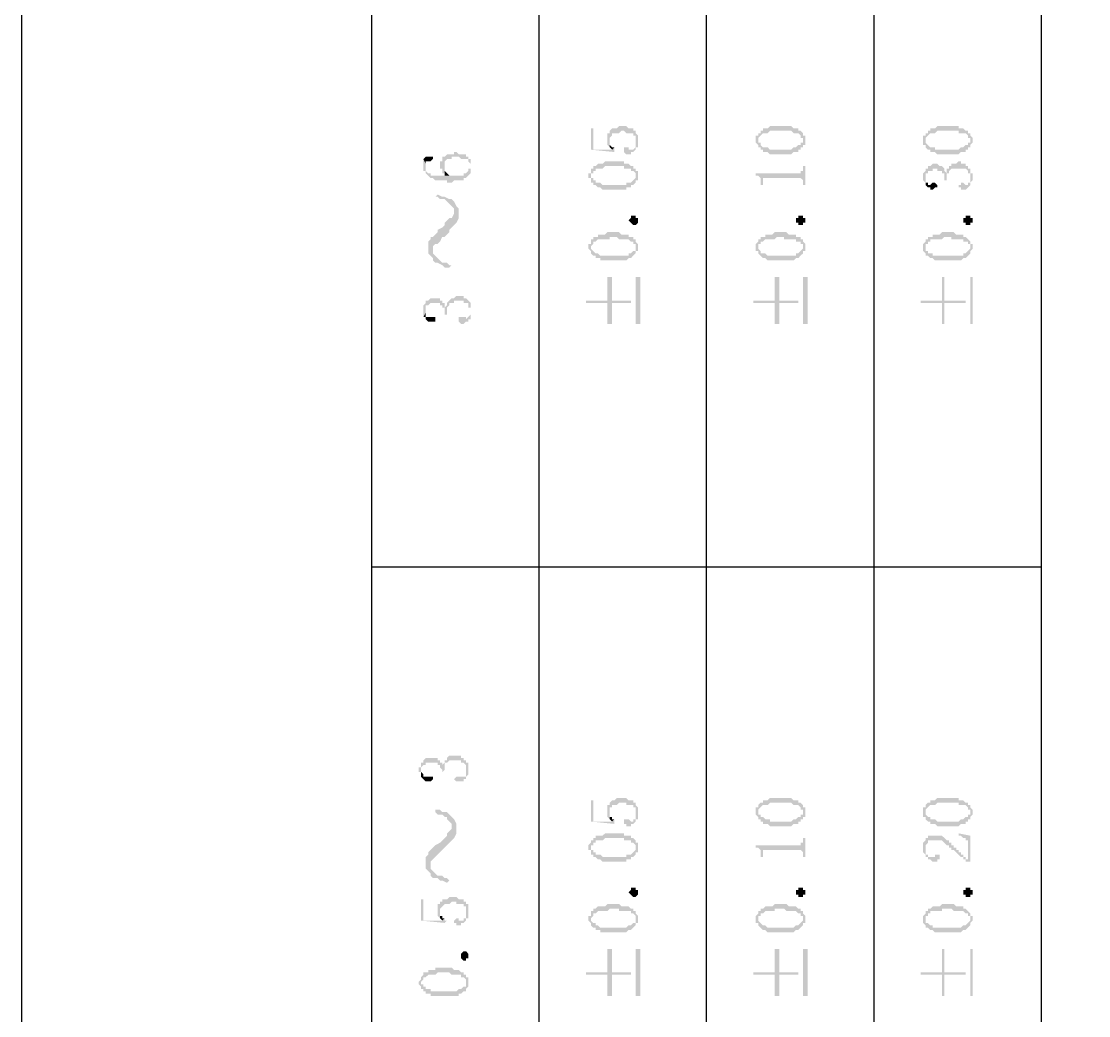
# Model space of a CAD drawing. Header units: millimetres. Extents: x 7018 to 13530, y 4187 to 5692.
# Drawn here: x 8881.97 to 8902.4, y 4569 to 4588.03 of the extents above; entities that cross this region are included whole.
import ezdxf

# ---------------------------------------------------------------- set-up
doc = ezdxf.new("R2010")
doc.units = ezdxf.units.MM

msp = doc.modelspace()

# ---------------------------------------------------------------- hatches: boundary and pattern name
at = {"transparency": 33554559}
for points in [[(8893.189, 4585.801), (8893.189, 4585.711), (8893.189, 4585.666), (8893.189, 4585.666), (8893.234, 4585.621), (8893.234, 4585.756), (8893.234, 4585.801), (8893.234, 4585.801), (8893.279, 4585.846), (8893.279, 4585.891), (8893.414, 4585.891), (8893.459, 4585.937), (8893.505, 4585.937), (8893.55, 4585.891), (8893.685, 4585.891), (8893.685, 4585.846), (8893.73, 4585.846), (8893.73, 4585.801), (8893.73, 4585.756), (8893.73, 4585.621), (8893.775, 4585.621), (8893.775, 4585.666), (8893.775, 4585.756), (8893.775, 4585.801), (8893.775, 4585.846), (8893.73, 4585.891), (8893.73, 4585.937), (8893.685, 4585.937), (8893.685, 4585.982), (8893.595, 4585.982), (8893.55, 4586.027), (8893.414, 4586.027), (8893.369, 4585.982), (8893.279, 4585.982), (8893.234, 4585.937), (8893.234, 4585.891), (8893.189, 4585.891), (8893.189, 4585.846)], [(8896.032, 4585.756), (8896.032, 4585.711), (8896.032, 4585.711), (8896.077, 4585.666), (8896.077, 4585.621), (8896.077, 4585.756), (8896.077, 4585.801), (8896.077, 4585.801), (8896.122, 4585.846), (8896.122, 4585.846), (8896.167, 4585.891), (8896.258, 4585.891), (8896.303, 4585.937), (8896.709, 4585.937), (8896.754, 4585.891), (8896.844, 4585.891), (8896.889, 4585.846), (8896.889, 4585.801), (8896.935, 4585.801), (8896.935, 4585.756), (8896.935, 4585.891), (8896.935, 4585.891), (8896.889, 4585.937), (8896.844, 4585.937), (8896.844, 4585.982), (8896.754, 4585.982), (8896.709, 4586.027), (8896.303, 4586.027), (8896.258, 4585.982), (8896.167, 4585.982), (8896.167, 4585.937), (8896.122, 4585.937), (8896.122, 4585.891), (8896.077, 4585.891), (8896.077, 4585.846), (8896.032, 4585.846), (8896.032, 4585.801), (8896.032, 4585.801)], [(8899.236, 4585.756), (8899.236, 4585.711), (8899.236, 4585.666), (8899.281, 4585.666), (8899.281, 4585.621), (8899.281, 4585.756), (8899.281, 4585.801), (8899.281, 4585.801), (8899.327, 4585.846), (8899.327, 4585.846), (8899.372, 4585.891), (8899.462, 4585.891), (8899.507, 4585.937), (8899.913, 4585.937), (8899.913, 4585.891), (8900.049, 4585.891), (8900.094, 4585.846), (8900.094, 4585.801), (8900.139, 4585.801), (8900.139, 4585.756), (8900.139, 4585.891), (8900.094, 4585.891), (8900.094, 4585.937), (8900.049, 4585.937), (8900.004, 4585.982), (8899.913, 4585.982), (8899.913, 4586.027), (8899.507, 4586.027), (8899.462, 4585.982), (8899.372, 4585.982), (8899.372, 4585.937), (8899.327, 4585.937), (8899.327, 4585.891), (8899.281, 4585.891), (8899.281, 4585.846), (8899.236, 4585.846), (8899.236, 4585.801), (8899.236, 4585.801)], [(8892.873, 4585.982), (8892.873, 4585.575), (8893.324, 4585.53), (8893.324, 4585.575), (8893.324, 4585.621), (8893.279, 4585.575), (8892.918, 4585.575), (8892.918, 4585.982)], [(8896.077, 4585.621), (8896.122, 4585.621), (8896.122, 4585.575), (8896.167, 4585.575), (8896.167, 4585.53), (8896.258, 4585.53), (8896.303, 4585.485), (8896.709, 4585.485), (8896.754, 4585.53), (8896.844, 4585.53), (8896.844, 4585.575), (8896.889, 4585.575), (8896.889, 4585.621), (8896.935, 4585.621), (8896.935, 4585.666), (8896.98, 4585.666), (8896.98, 4585.711), (8896.98, 4585.756), (8896.98, 4585.801), (8896.98, 4585.846), (8896.935, 4585.846), (8896.935, 4585.891), (8896.935, 4585.756), (8896.935, 4585.711), (8896.889, 4585.711), (8896.889, 4585.666), (8896.844, 4585.666), (8896.799, 4585.621), (8896.754, 4585.621), (8896.709, 4585.575), (8896.303, 4585.575), (8896.258, 4585.621), (8896.167, 4585.621), (8896.122, 4585.666), (8896.122, 4585.711), (8896.077, 4585.711), (8896.077, 4585.756), (8896.077, 4585.756)], [(8899.281, 4585.621), (8899.281, 4585.621), (8899.327, 4585.575), (8899.372, 4585.575), (8899.372, 4585.53), (8899.462, 4585.53), (8899.507, 4585.485), (8899.913, 4585.485), (8899.958, 4585.53), (8900.049, 4585.53), (8900.049, 4585.575), (8900.094, 4585.575), (8900.094, 4585.621), (8900.139, 4585.621), (8900.139, 4585.666), (8900.139, 4585.666), (8900.184, 4585.711), (8900.184, 4585.756), (8900.184, 4585.801), (8900.184, 4585.801), (8900.139, 4585.846), (8900.139, 4585.891), (8900.139, 4585.756), (8900.139, 4585.711), (8900.094, 4585.711), (8900.094, 4585.666), (8900.049, 4585.666), (8900.004, 4585.621), (8899.958, 4585.621), (8899.913, 4585.575), (8899.462, 4585.575), (8899.462, 4585.621), (8899.372, 4585.621), (8899.327, 4585.666), (8899.327, 4585.666), (8899.281, 4585.711), (8899.281, 4585.756), (8899.281, 4585.756)], [(8893.234, 4585.621), (8893.234, 4585.621), (8893.279, 4585.575), (8893.279, 4585.575), (8893.324, 4585.621), (8893.279, 4585.621), (8893.234, 4585.666), (8893.234, 4585.711), (8893.234, 4585.756)], [(8893.505, 4585.575), (8893.505, 4585.53), (8893.505, 4585.53), (8893.55, 4585.485), (8893.64, 4585.485), (8893.64, 4585.53), (8893.685, 4585.53), (8893.73, 4585.575), (8893.73, 4585.756), (8893.73, 4585.666), (8893.73, 4585.621), (8893.73, 4585.621), (8893.685, 4585.575), (8893.595, 4585.575), (8893.595, 4585.621), (8893.505, 4585.621)], [(8889.668, 4585.395), (8889.713, 4585.305), (8889.713, 4585.35), (8889.804, 4585.35), (8889.849, 4585.395), (8889.849, 4585.44), (8889.713, 4585.44)], [(8889.668, 4585.305), (8889.668, 4585.26), (8889.668, 4585.214), (8889.668, 4585.169), (8889.713, 4585.169), (8889.713, 4585.124), (8889.713, 4585.124), (8889.759, 4585.079), (8889.759, 4585.079), (8889.804, 4585.034), (8889.849, 4585.034), (8889.894, 4584.989), (8890.12, 4584.989), (8890.12, 4584.944), (8890.21, 4584.944), (8890.255, 4584.989), (8890.436, 4584.989), (8890.436, 4585.034), (8890.481, 4585.034), (8890.526, 4585.079), (8890.526, 4585.079), (8890.571, 4585.124), (8890.571, 4585.26), (8890.571, 4585.214), (8890.526, 4585.214), (8890.526, 4585.169), (8890.526, 4585.169), (8890.481, 4585.124), (8890.436, 4585.124), (8890.436, 4585.079), (8889.804, 4585.079), (8889.804, 4585.124), (8889.759, 4585.124), (8889.713, 4585.169), (8889.713, 4585.214), (8889.713, 4585.305), (8889.668, 4585.395)], [(8889.984, 4585.26), (8889.984, 4585.214), (8890.029, 4585.214), (8890.029, 4585.169), (8890.029, 4585.124), (8890.075, 4585.124), (8890.075, 4585.305), (8890.075, 4585.35), (8890.075, 4585.35), (8890.12, 4585.395), (8890.21, 4585.395), (8890.21, 4585.44), (8890.345, 4585.44), (8890.39, 4585.395), (8890.526, 4585.395), (8890.526, 4585.35), (8890.526, 4585.35), (8890.571, 4585.305), (8890.571, 4585.124), (8890.571, 4585.169), (8890.571, 4585.214), (8890.571, 4585.26), (8890.571, 4585.305), (8890.571, 4585.35), (8890.571, 4585.395), (8890.526, 4585.395), (8890.526, 4585.44), (8890.481, 4585.44), (8890.481, 4585.485), (8890.345, 4585.485), (8890.3, 4585.53), (8890.255, 4585.53), (8890.255, 4585.485), (8890.12, 4585.485), (8890.075, 4585.44), (8890.029, 4585.44), (8890.029, 4585.395), (8890.029, 4585.35), (8889.984, 4585.35), (8889.984, 4585.305)], [(8890.075, 4585.124), (8890.075, 4585.079), (8890.165, 4585.079), (8890.12, 4585.124), (8890.12, 4585.124), (8890.075, 4585.169), (8890.075, 4585.26), (8890.075, 4585.26)], [(8892.828, 4585.079), (8892.828, 4585.034), (8892.873, 4585.034), (8892.873, 4584.989), (8892.873, 4584.944), (8892.873, 4585.079), (8892.873, 4585.124), (8892.918, 4585.124), (8892.918, 4585.169), (8892.963, 4585.169), (8892.963, 4585.214), (8893.098, 4585.214), (8893.144, 4585.26), (8893.505, 4585.26), (8893.505, 4585.214), (8893.64, 4585.214), (8893.64, 4585.169), (8893.685, 4585.169), (8893.73, 4585.124), (8893.73, 4585.079), (8893.73, 4585.214), (8893.685, 4585.214), (8893.685, 4585.26), (8893.64, 4585.26), (8893.595, 4585.305), (8893.505, 4585.305), (8893.505, 4585.35), (8893.144, 4585.35), (8893.098, 4585.305), (8893.008, 4585.305), (8892.963, 4585.26), (8892.918, 4585.26), (8892.918, 4585.214), (8892.873, 4585.214), (8892.873, 4585.169), (8892.873, 4585.124), (8892.828, 4585.124)], [(8892.873, 4584.944), (8892.918, 4584.944), (8892.918, 4584.898), (8892.963, 4584.898), (8893.008, 4584.853), (8893.053, 4584.853), (8893.098, 4584.808), (8893.55, 4584.808), (8893.55, 4584.853), (8893.64, 4584.853), (8893.64, 4584.898), (8893.685, 4584.898), (8893.73, 4584.944), (8893.73, 4584.989), (8893.775, 4584.989), (8893.775, 4585.034), (8893.775, 4585.079), (8893.775, 4585.124), (8893.775, 4585.169), (8893.73, 4585.169), (8893.73, 4585.214), (8893.73, 4585.034), (8893.73, 4585.034), (8893.685, 4584.989), (8893.685, 4584.989), (8893.64, 4584.944), (8893.55, 4584.944), (8893.55, 4584.898), (8893.098, 4584.898), (8893.053, 4584.944), (8892.963, 4584.944), (8892.963, 4584.989), (8892.918, 4584.989), (8892.918, 4585.034), (8892.873, 4585.034), (8892.873, 4585.079)], [(8896.032, 4585.124), (8896.032, 4585.079), (8896.077, 4585.079), (8896.122, 4585.034), (8896.122, 4584.944), (8896.122, 4584.898), (8896.167, 4584.898), (8896.167, 4584.989), (8896.167, 4585.034), (8896.889, 4585.034), (8896.935, 4584.989), (8896.935, 4584.898), (8896.98, 4584.898), (8896.98, 4585.26), (8896.935, 4585.26), (8896.935, 4585.214), (8896.935, 4585.169), (8896.889, 4585.169), (8896.889, 4585.124), (8896.844, 4585.124)], [(8899.236, 4585.079), (8899.236, 4585.034), (8899.236, 4584.989), (8899.236, 4584.989), (8899.281, 4584.944), (8899.281, 4585.034), (8899.281, 4585.079), (8899.281, 4585.124), (8899.327, 4585.124), (8899.327, 4585.169), (8899.417, 4585.169), (8899.417, 4585.214), (8899.507, 4585.214), (8899.507, 4585.169), (8899.597, 4585.169), (8899.597, 4585.124), (8899.643, 4585.124), (8899.643, 4585.034), (8899.643, 4584.989), (8899.688, 4584.989), (8899.688, 4585.034), (8899.688, 4585.124), (8899.733, 4585.124), (8899.733, 4585.169), (8899.733, 4585.169), (8899.778, 4585.214), (8900.049, 4585.214), (8900.094, 4585.169), (8900.094, 4585.124), (8900.139, 4585.124), (8900.139, 4585.079), (8900.139, 4585.034), (8900.139, 4585.214), (8900.094, 4585.214), (8900.094, 4585.26), (8900.049, 4585.26), (8900.049, 4585.305), (8899.958, 4585.305), (8899.958, 4585.35), (8899.913, 4585.35), (8899.868, 4585.305), (8899.778, 4585.305), (8899.778, 4585.26), (8899.733, 4585.26), (8899.733, 4585.214), (8899.688, 4585.214), (8899.688, 4585.169), (8899.688, 4585.124), (8899.643, 4585.169), (8899.643, 4585.214), (8899.643, 4585.214), (8899.597, 4585.26), (8899.552, 4585.26), (8899.507, 4585.305), (8899.417, 4585.305), (8899.372, 4585.26), (8899.327, 4585.26), (8899.327, 4585.214), (8899.281, 4585.214), (8899.281, 4585.169), (8899.281, 4585.169), (8899.236, 4585.124)], [(8899.913, 4584.853), (8899.958, 4584.853), (8899.958, 4584.808), (8900.049, 4584.808), (8900.094, 4584.853), (8900.094, 4584.853), (8900.139, 4584.898), (8900.139, 4584.944), (8900.139, 4584.944), (8900.184, 4584.989), (8900.184, 4585.034), (8900.184, 4585.079), (8900.184, 4585.124), (8900.139, 4585.124), (8900.139, 4585.214), (8900.139, 4585.034), (8900.139, 4584.989), (8900.139, 4584.944), (8900.094, 4584.944), (8900.094, 4584.898), (8900.049, 4584.898), (8900.004, 4584.944), (8899.958, 4584.944), (8899.958, 4584.898), (8899.913, 4584.898)], [(8899.281, 4584.944), (8899.281, 4584.898), (8899.281, 4584.898), (8899.327, 4584.853), (8899.372, 4584.853), (8899.372, 4584.808), (8899.417, 4584.808), (8899.462, 4584.853), (8899.507, 4584.853), (8899.507, 4584.898), (8899.507, 4584.898), (8899.462, 4584.944), (8899.417, 4584.944), (8899.372, 4584.898), (8899.327, 4584.898), (8899.327, 4584.944), (8899.281, 4584.944), (8899.281, 4585.034), (8899.281, 4585.034)], [(8889.894, 4584.673), (8889.939, 4584.673), (8889.984, 4584.628), (8890.075, 4584.628), (8890.12, 4584.583), (8890.165, 4584.537), (8890.165, 4584.537), (8890.21, 4584.492), (8890.255, 4584.447), (8890.255, 4584.131), (8890.255, 4584.131), (8890.3, 4584.176), (8890.345, 4584.267), (8890.345, 4584.447), (8890.3, 4584.492), (8890.255, 4584.583), (8890.255, 4584.583), (8890.21, 4584.628), (8890.165, 4584.628), (8890.075, 4584.673), (8890.029, 4584.673), (8889.939, 4584.718)], [(8889.759, 4583.68), (8889.759, 4583.59), (8889.804, 4583.545), (8889.849, 4583.499), (8889.849, 4583.725), (8889.894, 4583.77), (8889.939, 4583.77), (8889.984, 4583.815), (8890.029, 4583.906), (8890.075, 4583.906), (8890.12, 4583.951), (8890.165, 4583.996), (8890.165, 4584.041), (8890.21, 4584.086), (8890.255, 4584.131), (8890.255, 4584.402), (8890.255, 4584.357), (8890.21, 4584.267), (8890.165, 4584.267), (8890.12, 4584.221), (8890.075, 4584.176), (8890.075, 4584.131), (8890.029, 4584.086), (8889.939, 4584.041), (8889.939, 4583.996), (8889.894, 4583.951), (8889.849, 4583.906), (8889.804, 4583.906), (8889.804, 4583.86), (8889.759, 4583.815), (8889.759, 4583.725)], [(8893.775, 4584.221), (8893.775, 4584.176), (8893.775, 4584.176), (8893.73, 4584.131), (8893.685, 4584.131), (8893.64, 4584.176), (8893.64, 4584.176), (8893.595, 4584.221), (8893.595, 4584.221), (8893.64, 4584.267), (8893.64, 4584.312), (8893.73, 4584.312), (8893.73, 4584.267), (8893.775, 4584.267), (8893.775, 4584.221)], [(8896.98, 4584.221), (8896.98, 4584.176), (8896.935, 4584.176), (8896.935, 4584.131), (8896.844, 4584.131), (8896.844, 4584.176), (8896.799, 4584.176), (8896.799, 4584.221), (8896.799, 4584.267), (8896.844, 4584.267), (8896.844, 4584.312), (8896.935, 4584.312), (8896.935, 4584.267), (8896.98, 4584.267), (8896.98, 4584.221)], [(8900.184, 4584.221), (8900.184, 4584.176), (8900.139, 4584.176), (8900.139, 4584.131), (8900.049, 4584.131), (8900.049, 4584.176), (8900.004, 4584.176), (8900.004, 4584.221), (8900.004, 4584.267), (8900.049, 4584.267), (8900.049, 4584.312), (8900.139, 4584.312), (8900.139, 4584.267), (8900.184, 4584.267), (8900.184, 4584.221)], [(8892.828, 4583.725), (8892.828, 4583.68), (8892.828, 4583.68), (8892.873, 4583.635), (8892.873, 4583.59), (8892.873, 4583.725), (8892.873, 4583.725), (8892.918, 4583.77), (8892.918, 4583.815), (8892.963, 4583.815), (8893.008, 4583.86), (8893.234, 4583.86), (8893.234, 4583.906), (8893.369, 4583.906), (8893.414, 4583.86), (8893.595, 4583.86), (8893.64, 4583.815), (8893.685, 4583.815), (8893.685, 4583.77), (8893.73, 4583.77), (8893.73, 4583.725), (8893.73, 4583.86), (8893.685, 4583.86), (8893.685, 4583.906), (8893.595, 4583.906), (8893.595, 4583.951), (8893.459, 4583.951), (8893.414, 4583.996), (8893.189, 4583.996), (8893.144, 4583.951), (8893.008, 4583.951), (8893.008, 4583.906), (8892.918, 4583.906), (8892.918, 4583.86), (8892.873, 4583.86), (8892.873, 4583.815), (8892.873, 4583.77), (8892.828, 4583.77)], [(8896.032, 4583.725), (8896.032, 4583.68), (8896.032, 4583.635), (8896.077, 4583.635), (8896.077, 4583.59), (8896.077, 4583.725), (8896.077, 4583.77), (8896.122, 4583.77), (8896.122, 4583.815), (8896.167, 4583.815), (8896.213, 4583.86), (8896.393, 4583.86), (8896.438, 4583.906), (8896.574, 4583.906), (8896.574, 4583.86), (8896.799, 4583.86), (8896.799, 4583.815), (8896.889, 4583.815), (8896.889, 4583.77), (8896.935, 4583.77), (8896.935, 4583.725), (8896.935, 4583.86), (8896.889, 4583.86), (8896.889, 4583.906), (8896.799, 4583.906), (8896.799, 4583.951), (8896.664, 4583.951), (8896.619, 4583.996), (8896.393, 4583.996), (8896.348, 4583.951), (8896.213, 4583.951), (8896.213, 4583.906), (8896.122, 4583.906), (8896.122, 4583.86), (8896.077, 4583.86), (8896.077, 4583.815), (8896.077, 4583.815), (8896.032, 4583.77)], [(8899.236, 4583.725), (8899.236, 4583.68), (8899.236, 4583.635), (8899.236, 4583.635), (8899.281, 4583.59), (8899.281, 4583.725), (8899.281, 4583.77), (8899.327, 4583.77), (8899.327, 4583.815), (8899.372, 4583.815), (8899.372, 4583.86), (8899.597, 4583.86), (8899.643, 4583.906), (8899.778, 4583.906), (8899.778, 4583.86), (8900.004, 4583.86), (8900.004, 4583.815), (8900.094, 4583.815), (8900.094, 4583.77), (8900.139, 4583.77), (8900.139, 4583.725), (8900.139, 4583.815), (8900.094, 4583.86), (8900.094, 4583.86), (8900.049, 4583.906), (8900.004, 4583.906), (8900.004, 4583.951), (8899.868, 4583.951), (8899.823, 4583.996), (8899.597, 4583.996), (8899.552, 4583.951), (8899.417, 4583.951), (8899.417, 4583.906), (8899.327, 4583.906), (8899.327, 4583.86), (8899.281, 4583.86), (8899.281, 4583.815), (8899.281, 4583.815), (8899.236, 4583.77)], [(8892.873, 4583.59), (8892.918, 4583.545), (8892.963, 4583.545), (8892.963, 4583.499), (8893.053, 4583.499), (8893.053, 4583.454), (8893.55, 4583.454), (8893.595, 4583.499), (8893.64, 4583.499), (8893.685, 4583.545), (8893.685, 4583.545), (8893.73, 4583.59), (8893.73, 4583.635), (8893.775, 4583.635), (8893.775, 4583.68), (8893.775, 4583.725), (8893.775, 4583.77), (8893.775, 4583.77), (8893.73, 4583.815), (8893.73, 4583.68), (8893.73, 4583.635), (8893.685, 4583.635), (8893.64, 4583.59), (8893.595, 4583.59), (8893.595, 4583.545), (8893.053, 4583.545), (8893.008, 4583.59), (8892.963, 4583.59), (8892.918, 4583.635), (8892.918, 4583.635), (8892.873, 4583.68), (8892.873, 4583.725)], [(8896.077, 4583.59), (8896.122, 4583.545), (8896.122, 4583.545), (8896.167, 4583.499), (8896.213, 4583.499), (8896.258, 4583.454), (8896.754, 4583.454), (8896.799, 4583.499), (8896.844, 4583.499), (8896.889, 4583.545), (8896.889, 4583.545), (8896.935, 4583.59), (8896.935, 4583.635), (8896.98, 4583.635), (8896.98, 4583.68), (8896.98, 4583.725), (8896.98, 4583.77), (8896.98, 4583.77), (8896.935, 4583.815), (8896.935, 4583.68), (8896.935, 4583.68), (8896.889, 4583.635), (8896.889, 4583.635), (8896.844, 4583.59), (8896.799, 4583.59), (8896.799, 4583.545), (8896.258, 4583.545), (8896.213, 4583.59), (8896.122, 4583.59), (8896.122, 4583.635), (8896.122, 4583.635), (8896.077, 4583.68), (8896.077, 4583.725)], [(8899.281, 4583.59), (8899.281, 4583.545), (8899.327, 4583.545), (8899.372, 4583.499), (8899.417, 4583.499), (8899.462, 4583.454), (8899.958, 4583.454), (8900.004, 4583.499), (8900.049, 4583.499), (8900.094, 4583.545), (8900.094, 4583.545), (8900.139, 4583.59), (8900.139, 4583.635), (8900.139, 4583.635), (8900.184, 4583.68), (8900.184, 4583.725), (8900.184, 4583.77), (8900.139, 4583.77), (8900.139, 4583.815), (8900.139, 4583.68), (8900.139, 4583.68), (8900.094, 4583.635), (8900.094, 4583.635), (8900.049, 4583.59), (8900.004, 4583.59), (8900.004, 4583.545), (8899.417, 4583.545), (8899.417, 4583.59), (8899.327, 4583.59), (8899.327, 4583.635), (8899.281, 4583.635), (8899.281, 4583.68), (8899.281, 4583.725)], [(8889.849, 4583.499), (8889.849, 4583.454), (8889.894, 4583.409), (8889.939, 4583.409), (8890.029, 4583.364), (8890.075, 4583.319), (8890.165, 4583.319), (8890.21, 4583.364), (8890.165, 4583.364), (8890.12, 4583.409), (8890.029, 4583.409), (8889.984, 4583.454), (8889.939, 4583.499), (8889.939, 4583.499), (8889.894, 4583.545), (8889.849, 4583.59), (8889.849, 4583.635)], [(8892.782, 4582.687), (8892.782, 4582.642), (8893.189, 4582.642), (8893.189, 4582.236), (8893.279, 4582.236), (8893.279, 4582.642), (8893.64, 4582.642), (8893.64, 4582.687), (8893.279, 4582.687), (8893.279, 4583.138), (8893.189, 4583.138), (8893.189, 4582.687)], [(8893.82, 4582.236), (8893.82, 4583.138), (8893.73, 4583.138), (8893.73, 4582.236)], [(8895.987, 4582.687), (8895.987, 4582.642), (8896.393, 4582.642), (8896.393, 4582.236), (8896.483, 4582.236), (8896.483, 4582.642), (8896.844, 4582.642), (8896.844, 4582.687), (8896.483, 4582.687), (8896.483, 4583.138), (8896.393, 4583.138), (8896.393, 4582.687)], [(8897.025, 4582.236), (8897.025, 4583.138), (8896.935, 4583.138), (8896.935, 4582.236)], [(8899.191, 4582.687), (8899.191, 4582.642), (8899.597, 4582.642), (8899.597, 4582.236), (8899.643, 4582.236), (8899.643, 4582.642), (8900.049, 4582.642), (8900.049, 4582.687), (8899.643, 4582.687), (8899.643, 4583.138), (8899.597, 4583.138), (8899.597, 4582.687)], [(8900.184, 4582.236), (8900.184, 4583.138), (8900.139, 4583.138), (8900.139, 4582.236)], [(8889.668, 4582.506), (8889.668, 4582.416), (8889.668, 4582.371), (8889.713, 4582.461), (8889.713, 4582.506), (8889.713, 4582.552), (8889.713, 4582.597), (8889.759, 4582.597), (8889.804, 4582.642), (8889.984, 4582.642), (8889.984, 4582.597), (8890.029, 4582.597), (8890.029, 4582.552), (8890.075, 4582.552), (8890.075, 4582.506), (8890.075, 4582.416), (8890.12, 4582.416), (8890.12, 4582.506), (8890.12, 4582.552), (8890.12, 4582.552), (8890.165, 4582.597), (8890.165, 4582.642), (8890.255, 4582.642), (8890.255, 4582.687), (8890.436, 4582.687), (8890.436, 4582.642), (8890.526, 4582.642), (8890.526, 4582.597), (8890.526, 4582.552), (8890.571, 4582.552), (8890.571, 4582.461), (8890.571, 4582.642), (8890.571, 4582.642), (8890.526, 4582.687), (8890.526, 4582.687), (8890.481, 4582.732), (8890.436, 4582.732), (8890.436, 4582.777), (8890.3, 4582.777), (8890.255, 4582.732), (8890.21, 4582.732), (8890.165, 4582.687), (8890.165, 4582.687), (8890.12, 4582.642), (8890.12, 4582.597), (8890.075, 4582.552), (8890.075, 4582.597), (8890.075, 4582.642), (8890.029, 4582.642), (8890.029, 4582.687), (8889.984, 4582.687), (8889.984, 4582.732), (8889.804, 4582.732), (8889.759, 4582.687), (8889.713, 4582.687), (8889.713, 4582.642), (8889.713, 4582.642), (8889.668, 4582.597)], [(8890.345, 4582.326), (8890.345, 4582.281), (8890.345, 4582.281), (8890.39, 4582.236), (8890.436, 4582.236), (8890.481, 4582.281), (8890.526, 4582.281), (8890.526, 4582.326), (8890.571, 4582.326), (8890.571, 4582.371), (8890.571, 4582.416), (8890.571, 4582.506), (8890.571, 4582.552), (8890.571, 4582.597), (8890.571, 4582.642), (8890.571, 4582.461), (8890.571, 4582.416), (8890.526, 4582.371), (8890.526, 4582.371), (8890.481, 4582.326), (8890.481, 4582.371), (8890.345, 4582.371)], [(8889.668, 4582.371), (8889.713, 4582.371), (8889.713, 4582.326), (8889.713, 4582.326), (8889.759, 4582.281), (8889.894, 4582.281), (8889.894, 4582.326), (8889.894, 4582.371), (8889.713, 4582.371), (8889.713, 4582.416), (8889.713, 4582.461), (8889.713, 4582.461)], [(8889.578, 4573.706), (8889.578, 4573.661), (8889.623, 4573.661), (8889.623, 4573.615), (8889.623, 4573.706), (8889.623, 4573.751), (8889.668, 4573.796), (8889.713, 4573.796), (8889.713, 4573.841), (8889.939, 4573.841), (8889.939, 4573.796), (8889.984, 4573.796), (8889.984, 4573.751), (8889.984, 4573.751), (8890.029, 4573.706), (8890.029, 4573.661), (8890.029, 4573.661), (8890.075, 4573.706), (8890.075, 4573.751), (8890.075, 4573.796), (8890.075, 4573.841), (8890.12, 4573.841), (8890.165, 4573.886), (8890.39, 4573.886), (8890.39, 4573.841), (8890.436, 4573.841), (8890.481, 4573.796), (8890.481, 4573.706), (8890.481, 4573.886), (8890.436, 4573.886), (8890.436, 4573.931), (8890.39, 4573.931), (8890.39, 4573.976), (8890.165, 4573.976), (8890.12, 4573.931), (8890.12, 4573.886), (8890.075, 4573.886), (8890.075, 4573.841), (8890.075, 4573.841), (8890.029, 4573.796), (8890.029, 4573.841), (8889.984, 4573.841), (8889.984, 4573.886), (8889.939, 4573.886), (8889.939, 4573.931), (8889.713, 4573.931), (8889.668, 4573.886), (8889.668, 4573.841), (8889.623, 4573.841), (8889.623, 4573.796), (8889.623, 4573.751), (8889.578, 4573.751)], [(8890.255, 4573.525), (8890.255, 4573.525), (8890.3, 4573.48), (8890.436, 4573.48), (8890.436, 4573.525), (8890.481, 4573.525), (8890.481, 4573.57), (8890.526, 4573.615), (8890.526, 4573.661), (8890.526, 4573.706), (8890.526, 4573.796), (8890.526, 4573.841), (8890.481, 4573.841), (8890.481, 4573.661), (8890.481, 4573.615), (8890.481, 4573.57), (8890.3, 4573.57)], [(8889.623, 4573.615), (8889.623, 4573.57), (8889.623, 4573.57), (8889.668, 4573.525), (8889.668, 4573.525), (8889.713, 4573.48), (8889.804, 4573.48), (8889.849, 4573.525), (8889.849, 4573.57), (8889.668, 4573.57), (8889.668, 4573.615), (8889.668, 4573.615), (8889.623, 4573.661), (8889.623, 4573.706)], [(8893.189, 4572.938), (8893.189, 4572.848), (8893.189, 4572.803), (8893.189, 4572.803), (8893.234, 4572.758), (8893.234, 4572.893), (8893.234, 4572.984), (8893.279, 4572.984), (8893.279, 4573.029), (8893.369, 4573.029), (8893.414, 4573.074), (8893.55, 4573.074), (8893.55, 4573.029), (8893.685, 4573.029), (8893.685, 4572.984), (8893.73, 4572.984), (8893.73, 4572.938), (8893.73, 4572.893), (8893.73, 4572.758), (8893.775, 4572.758), (8893.775, 4572.803), (8893.775, 4572.893), (8893.775, 4572.938), (8893.775, 4572.984), (8893.73, 4573.029), (8893.73, 4573.074), (8893.685, 4573.074), (8893.685, 4573.119), (8893.595, 4573.119), (8893.55, 4573.164), (8893.369, 4573.164), (8893.324, 4573.119), (8893.279, 4573.119), (8893.234, 4573.074), (8893.234, 4573.029), (8893.189, 4573.029), (8893.189, 4572.984)], [(8896.032, 4572.893), (8896.032, 4572.848), (8896.032, 4572.848), (8896.077, 4572.803), (8896.077, 4572.758), (8896.077, 4572.893), (8896.077, 4572.938), (8896.077, 4572.938), (8896.122, 4572.984), (8896.122, 4572.984), (8896.167, 4573.029), (8896.258, 4573.029), (8896.303, 4573.074), (8896.709, 4573.074), (8896.754, 4573.029), (8896.844, 4573.029), (8896.889, 4572.984), (8896.889, 4572.938), (8896.935, 4572.938), (8896.935, 4572.893), (8896.935, 4573.029), (8896.935, 4573.029), (8896.889, 4573.074), (8896.844, 4573.074), (8896.844, 4573.119), (8896.754, 4573.119), (8896.709, 4573.164), (8896.303, 4573.164), (8896.258, 4573.119), (8896.167, 4573.119), (8896.167, 4573.074), (8896.122, 4573.074), (8896.077, 4573.029), (8896.077, 4572.984), (8896.032, 4572.984), (8896.032, 4572.938), (8896.032, 4572.938)], [(8899.236, 4572.893), (8899.236, 4572.848), (8899.236, 4572.803), (8899.281, 4572.803), (8899.281, 4572.758), (8899.281, 4572.893), (8899.281, 4572.938), (8899.281, 4572.938), (8899.327, 4572.984), (8899.327, 4572.984), (8899.372, 4573.029), (8899.462, 4573.029), (8899.507, 4573.074), (8899.913, 4573.074), (8899.913, 4573.029), (8900.049, 4573.029), (8900.094, 4572.984), (8900.094, 4572.938), (8900.139, 4572.938), (8900.139, 4572.893), (8900.139, 4573.029), (8900.094, 4573.029), (8900.094, 4573.074), (8900.049, 4573.074), (8900.004, 4573.119), (8899.913, 4573.119), (8899.913, 4573.164), (8899.507, 4573.164), (8899.462, 4573.119), (8899.372, 4573.119), (8899.372, 4573.074), (8899.327, 4573.074), (8899.281, 4573.029), (8899.281, 4572.984), (8899.236, 4572.984), (8899.236, 4572.938), (8899.236, 4572.938)], [(8889.894, 4572.893), (8889.894, 4572.893), (8889.939, 4572.848), (8890.029, 4572.848), (8890.075, 4572.803), (8890.12, 4572.803), (8890.12, 4572.758), (8890.165, 4572.713), (8890.21, 4572.668), (8890.21, 4572.352), (8890.21, 4572.352), (8890.255, 4572.397), (8890.3, 4572.487), (8890.3, 4572.668), (8890.255, 4572.758), (8890.21, 4572.803), (8890.21, 4572.803), (8890.165, 4572.848), (8890.12, 4572.893), (8890.029, 4572.893), (8889.984, 4572.938), (8889.894, 4572.938)], [(8892.873, 4573.119), (8892.873, 4572.713), (8893.324, 4572.668), (8893.324, 4572.713), (8893.324, 4572.758), (8893.279, 4572.713), (8892.918, 4572.713), (8892.918, 4573.119)], [(8896.077, 4572.758), (8896.122, 4572.758), (8896.122, 4572.713), (8896.167, 4572.713), (8896.167, 4572.668), (8896.258, 4572.668), (8896.303, 4572.623), (8896.709, 4572.623), (8896.754, 4572.668), (8896.844, 4572.668), (8896.844, 4572.713), (8896.889, 4572.713), (8896.889, 4572.758), (8896.935, 4572.758), (8896.935, 4572.803), (8896.98, 4572.803), (8896.98, 4572.848), (8896.98, 4572.893), (8896.98, 4572.938), (8896.98, 4572.984), (8896.935, 4572.984), (8896.935, 4573.029), (8896.935, 4572.893), (8896.935, 4572.848), (8896.889, 4572.848), (8896.889, 4572.803), (8896.844, 4572.803), (8896.799, 4572.758), (8896.754, 4572.758), (8896.709, 4572.713), (8896.303, 4572.713), (8896.303, 4572.758), (8896.213, 4572.758), (8896.167, 4572.803), (8896.122, 4572.803), (8896.122, 4572.848), (8896.077, 4572.848), (8896.077, 4572.893), (8896.077, 4572.893)], [(8899.281, 4572.758), (8899.281, 4572.758), (8899.327, 4572.713), (8899.372, 4572.713), (8899.372, 4572.668), (8899.462, 4572.668), (8899.507, 4572.623), (8899.913, 4572.623), (8899.958, 4572.668), (8900.049, 4572.668), (8900.049, 4572.713), (8900.094, 4572.713), (8900.094, 4572.758), (8900.139, 4572.758), (8900.139, 4572.803), (8900.139, 4572.803), (8900.184, 4572.848), (8900.184, 4572.893), (8900.184, 4572.938), (8900.184, 4572.938), (8900.139, 4572.984), (8900.139, 4573.029), (8900.139, 4572.893), (8900.139, 4572.848), (8900.094, 4572.848), (8900.094, 4572.803), (8900.049, 4572.803), (8900.004, 4572.758), (8899.958, 4572.758), (8899.913, 4572.713), (8899.507, 4572.713), (8899.462, 4572.758), (8899.372, 4572.758), (8899.372, 4572.803), (8899.327, 4572.803), (8899.281, 4572.848), (8899.281, 4572.893), (8899.281, 4572.893)], [(8893.234, 4572.758), (8893.234, 4572.758), (8893.279, 4572.713), (8893.279, 4572.713), (8893.324, 4572.758), (8893.279, 4572.758), (8893.279, 4572.803), (8893.234, 4572.803), (8893.234, 4572.848), (8893.234, 4572.893)], [(8893.505, 4572.713), (8893.505, 4572.668), (8893.55, 4572.668), (8893.55, 4572.623), (8893.64, 4572.623), (8893.64, 4572.668), (8893.685, 4572.668), (8893.73, 4572.713), (8893.73, 4572.893), (8893.73, 4572.803), (8893.73, 4572.758), (8893.685, 4572.758), (8893.685, 4572.713), (8893.64, 4572.713), (8893.595, 4572.758), (8893.505, 4572.758)], [(8889.713, 4571.9), (8889.713, 4571.81), (8889.759, 4571.765), (8889.804, 4571.72), (8889.804, 4571.946), (8889.849, 4571.991), (8889.894, 4572.036), (8889.939, 4572.081), (8889.984, 4572.126), (8890.029, 4572.171), (8890.075, 4572.216), (8890.12, 4572.261), (8890.12, 4572.261), (8890.165, 4572.307), (8890.21, 4572.352), (8890.21, 4572.623), (8890.21, 4572.577), (8890.165, 4572.532), (8890.12, 4572.487), (8890.12, 4572.442), (8890.075, 4572.397), (8890.029, 4572.352), (8889.984, 4572.307), (8889.894, 4572.261), (8889.894, 4572.261), (8889.849, 4572.216), (8889.804, 4572.171), (8889.759, 4572.126), (8889.759, 4572.081), (8889.713, 4572.036), (8889.713, 4571.991)], [(8892.828, 4572.216), (8892.828, 4572.171), (8892.873, 4572.171), (8892.873, 4572.126), (8892.873, 4572.081), (8892.873, 4572.216), (8892.873, 4572.261), (8892.918, 4572.261), (8892.918, 4572.307), (8892.963, 4572.307), (8892.963, 4572.352), (8893.098, 4572.352), (8893.144, 4572.397), (8893.505, 4572.397), (8893.505, 4572.352), (8893.64, 4572.352), (8893.64, 4572.307), (8893.685, 4572.307), (8893.73, 4572.261), (8893.73, 4572.216), (8893.73, 4572.352), (8893.73, 4572.352), (8893.685, 4572.397), (8893.64, 4572.397), (8893.64, 4572.442), (8893.505, 4572.442), (8893.505, 4572.487), (8893.144, 4572.487), (8893.098, 4572.442), (8892.963, 4572.442), (8892.963, 4572.397), (8892.918, 4572.397), (8892.918, 4572.352), (8892.873, 4572.352), (8892.873, 4572.307), (8892.873, 4572.307), (8892.828, 4572.261)], [(8892.873, 4572.081), (8892.918, 4572.081), (8892.918, 4572.036), (8892.963, 4572.036), (8893.008, 4571.991), (8893.053, 4571.991), (8893.098, 4571.946), (8893.55, 4571.946), (8893.55, 4571.991), (8893.64, 4571.991), (8893.64, 4572.036), (8893.685, 4572.036), (8893.73, 4572.081), (8893.73, 4572.126), (8893.775, 4572.126), (8893.775, 4572.171), (8893.775, 4572.216), (8893.775, 4572.261), (8893.775, 4572.307), (8893.73, 4572.307), (8893.73, 4572.352), (8893.73, 4572.216), (8893.73, 4572.171), (8893.73, 4572.171), (8893.685, 4572.126), (8893.685, 4572.126), (8893.64, 4572.081), (8893.55, 4572.081), (8893.55, 4572.036), (8893.098, 4572.036), (8893.053, 4572.081), (8892.963, 4572.081), (8892.963, 4572.126), (8892.918, 4572.126), (8892.918, 4572.171), (8892.873, 4572.171), (8892.873, 4572.216)], [(8896.032, 4572.261), (8896.032, 4572.216), (8896.077, 4572.216), (8896.122, 4572.171), (8896.122, 4572.126), (8896.122, 4572.036), (8896.167, 4572.036), (8896.167, 4572.126), (8896.167, 4572.171), (8896.889, 4572.171), (8896.935, 4572.126), (8896.935, 4572.036), (8896.98, 4572.036), (8896.98, 4572.397), (8896.935, 4572.397), (8896.935, 4572.352), (8896.935, 4572.307), (8896.889, 4572.307), (8896.889, 4572.261), (8896.844, 4572.261)], [(8899.236, 4572.216), (8899.236, 4572.171), (8899.236, 4572.126), (8899.236, 4572.126), (8899.281, 4572.081), (8899.281, 4572.216), (8899.281, 4572.261), (8899.281, 4572.261), (8899.327, 4572.307), (8899.327, 4572.352), (8899.597, 4572.352), (8899.643, 4572.307), (8899.643, 4572.307), (8899.688, 4572.261), (8899.733, 4572.261), (8899.733, 4572.216), (8899.778, 4572.216), (8899.778, 4572.171), (8899.823, 4572.171), (8899.868, 4572.126), (8899.868, 4572.126), (8899.913, 4572.081), (8899.913, 4572.081), (8899.958, 4572.036), (8900.004, 4572.036), (8900.004, 4571.991), (8900.049, 4571.991), (8900.049, 4571.946), (8900.094, 4571.946), (8900.094, 4571.991), (8900.049, 4571.991), (8900.049, 4572.036), (8900.004, 4572.036), (8900.004, 4572.081), (8899.958, 4572.081), (8899.958, 4572.126), (8899.913, 4572.126), (8899.913, 4572.171), (8899.868, 4572.171), (8899.868, 4572.216), (8899.823, 4572.216), (8899.823, 4572.261), (8899.778, 4572.261), (8899.778, 4572.307), (8899.733, 4572.307), (8899.733, 4572.352), (8899.688, 4572.352), (8899.643, 4572.397), (8899.643, 4572.397), (8899.597, 4572.442), (8899.327, 4572.442), (8899.327, 4572.397), (8899.281, 4572.397), (8899.281, 4572.352), (8899.281, 4572.352), (8899.236, 4572.307), (8899.236, 4572.261), (8899.236, 4572.261)], [(8899.913, 4572.487), (8899.913, 4572.442), (8899.958, 4572.442), (8900.004, 4572.397), (8900.049, 4572.397), (8900.049, 4572.352), (8900.094, 4572.352), (8900.094, 4571.946), (8900.139, 4571.946), (8900.139, 4572.442)], [(8899.281, 4572.081), (8899.281, 4572.036), (8899.327, 4572.036), (8899.327, 4571.991), (8899.372, 4571.991), (8899.417, 4571.946), (8899.507, 4571.946), (8899.507, 4571.991), (8899.552, 4571.991), (8899.552, 4572.036), (8899.552, 4572.081), (8899.462, 4572.081), (8899.462, 4572.036), (8899.327, 4572.036), (8899.327, 4572.081), (8899.281, 4572.081), (8899.281, 4572.126), (8899.281, 4572.171), (8899.281, 4572.171)], [(8889.804, 4571.72), (8889.804, 4571.675), (8889.849, 4571.63), (8889.939, 4571.63), (8889.984, 4571.584), (8890.029, 4571.584), (8890.12, 4571.539), (8890.165, 4571.584), (8890.12, 4571.63), (8890.075, 4571.63), (8890.029, 4571.675), (8889.939, 4571.675), (8889.894, 4571.72), (8889.894, 4571.72), (8889.849, 4571.765), (8889.804, 4571.81), (8889.804, 4571.855)], [(8893.775, 4571.359), (8893.775, 4571.314), (8893.775, 4571.314), (8893.73, 4571.269), (8893.685, 4571.269), (8893.64, 4571.314), (8893.64, 4571.314), (8893.595, 4571.359), (8893.595, 4571.359), (8893.64, 4571.404), (8893.64, 4571.449), (8893.73, 4571.449), (8893.73, 4571.404), (8893.775, 4571.404), (8893.775, 4571.359)], [(8896.98, 4571.359), (8896.98, 4571.314), (8896.935, 4571.314), (8896.935, 4571.269), (8896.844, 4571.269), (8896.844, 4571.314), (8896.799, 4571.314), (8896.799, 4571.359), (8896.799, 4571.404), (8896.844, 4571.404), (8896.844, 4571.449), (8896.935, 4571.449), (8896.935, 4571.404), (8896.98, 4571.404), (8896.98, 4571.359)], [(8900.184, 4571.359), (8900.184, 4571.314), (8900.139, 4571.314), (8900.139, 4571.269), (8900.049, 4571.269), (8900.049, 4571.314), (8900.004, 4571.314), (8900.004, 4571.359), (8900.004, 4571.404), (8900.049, 4571.404), (8900.049, 4571.449), (8900.139, 4571.449), (8900.139, 4571.404), (8900.184, 4571.404), (8900.184, 4571.359)], [(8889.623, 4571.223), (8889.623, 4570.817), (8890.075, 4570.772), (8890.12, 4570.817), (8890.075, 4570.817), (8890.075, 4570.862), (8890.029, 4570.817), (8889.668, 4570.817), (8889.668, 4571.223)], [(8889.939, 4571.043), (8889.939, 4570.953), (8889.939, 4570.907), (8889.939, 4570.907), (8889.984, 4570.862), (8889.984, 4570.998), (8889.984, 4571.043), (8889.984, 4571.043), (8890.029, 4571.088), (8890.029, 4571.088), (8890.075, 4571.133), (8890.165, 4571.133), (8890.21, 4571.178), (8890.3, 4571.178), (8890.3, 4571.133), (8890.436, 4571.133), (8890.436, 4571.088), (8890.481, 4571.088), (8890.481, 4571.043), (8890.481, 4570.998), (8890.481, 4570.862), (8890.526, 4570.862), (8890.526, 4570.907), (8890.526, 4570.998), (8890.526, 4571.043), (8890.526, 4571.133), (8890.481, 4571.133), (8890.481, 4571.178), (8890.436, 4571.178), (8890.436, 4571.223), (8890.345, 4571.223), (8890.3, 4571.269), (8890.165, 4571.269), (8890.12, 4571.223), (8890.029, 4571.223), (8890.029, 4571.178), (8889.984, 4571.178), (8889.984, 4571.133), (8889.939, 4571.133), (8889.939, 4571.088)], [(8892.828, 4570.862), (8892.828, 4570.817), (8892.828, 4570.817), (8892.873, 4570.772), (8892.873, 4570.727), (8892.873, 4570.862), (8892.873, 4570.862), (8892.918, 4570.907), (8892.918, 4570.953), (8892.963, 4570.953), (8893.008, 4570.998), (8893.189, 4570.998), (8893.234, 4571.043), (8893.414, 4571.043), (8893.414, 4570.998), (8893.64, 4570.998), (8893.64, 4570.953), (8893.685, 4570.953), (8893.73, 4570.907), (8893.73, 4570.862), (8893.73, 4570.998), (8893.685, 4570.998), (8893.685, 4571.043), (8893.64, 4571.043), (8893.595, 4571.088), (8893.459, 4571.088), (8893.414, 4571.133), (8893.189, 4571.133), (8893.144, 4571.088), (8893.008, 4571.088), (8892.963, 4571.043), (8892.918, 4571.043), (8892.918, 4570.998), (8892.873, 4570.998), (8892.873, 4570.953), (8892.873, 4570.907), (8892.828, 4570.907)], [(8896.032, 4570.862), (8896.032, 4570.817), (8896.032, 4570.772), (8896.077, 4570.772), (8896.077, 4570.727), (8896.077, 4570.862), (8896.077, 4570.907), (8896.122, 4570.907), (8896.122, 4570.953), (8896.167, 4570.953), (8896.213, 4570.998), (8896.393, 4570.998), (8896.393, 4571.043), (8896.574, 4571.043), (8896.619, 4570.998), (8896.799, 4570.998), (8896.844, 4570.953), (8896.889, 4570.953), (8896.889, 4570.907), (8896.935, 4570.907), (8896.935, 4570.862), (8896.935, 4570.998), (8896.889, 4570.998), (8896.889, 4571.043), (8896.844, 4571.043), (8896.799, 4571.088), (8896.664, 4571.088), (8896.619, 4571.133), (8896.393, 4571.133), (8896.348, 4571.088), (8896.213, 4571.088), (8896.167, 4571.043), (8896.122, 4571.043), (8896.122, 4570.998), (8896.077, 4570.998), (8896.077, 4570.953), (8896.077, 4570.953), (8896.032, 4570.907)], [(8899.236, 4570.862), (8899.236, 4570.817), (8899.236, 4570.772), (8899.236, 4570.772), (8899.281, 4570.727), (8899.281, 4570.862), (8899.281, 4570.907), (8899.327, 4570.907), (8899.327, 4570.953), (8899.372, 4570.953), (8899.372, 4570.998), (8899.597, 4570.998), (8899.597, 4571.043), (8899.778, 4571.043), (8899.823, 4570.998), (8900.004, 4570.998), (8900.049, 4570.953), (8900.094, 4570.953), (8900.094, 4570.907), (8900.139, 4570.907), (8900.139, 4570.862), (8900.139, 4570.953), (8900.094, 4570.998), (8900.094, 4570.998), (8900.049, 4571.043), (8900.004, 4571.043), (8900.004, 4571.088), (8899.868, 4571.088), (8899.823, 4571.133), (8899.597, 4571.133), (8899.552, 4571.088), (8899.417, 4571.088), (8899.372, 4571.043), (8899.327, 4571.043), (8899.327, 4570.998), (8899.281, 4570.998), (8899.281, 4570.953), (8899.281, 4570.953), (8899.236, 4570.907)], [(8889.984, 4570.862), (8889.984, 4570.862), (8890.029, 4570.817), (8890.029, 4570.817), (8890.075, 4570.862), (8890.029, 4570.862), (8890.029, 4570.907), (8889.984, 4570.907), (8889.984, 4570.953), (8889.984, 4570.998)], [(8890.255, 4570.817), (8890.255, 4570.772), (8890.3, 4570.772), (8890.3, 4570.727), (8890.39, 4570.727), (8890.39, 4570.772), (8890.436, 4570.772), (8890.481, 4570.817), (8890.481, 4570.998), (8890.481, 4570.907), (8890.481, 4570.862), (8890.436, 4570.862), (8890.436, 4570.817), (8890.345, 4570.817), (8890.345, 4570.862), (8890.3, 4570.862)], [(8892.873, 4570.727), (8892.918, 4570.682), (8892.963, 4570.682), (8892.963, 4570.637), (8893.053, 4570.637), (8893.053, 4570.592), (8893.55, 4570.592), (8893.595, 4570.637), (8893.64, 4570.637), (8893.685, 4570.682), (8893.685, 4570.682), (8893.73, 4570.727), (8893.73, 4570.772), (8893.775, 4570.772), (8893.775, 4570.817), (8893.775, 4570.862), (8893.775, 4570.907), (8893.775, 4570.907), (8893.73, 4570.953), (8893.73, 4570.817), (8893.73, 4570.772), (8893.685, 4570.772), (8893.64, 4570.727), (8893.595, 4570.727), (8893.55, 4570.682), (8893.053, 4570.682), (8893.008, 4570.727), (8892.963, 4570.727), (8892.963, 4570.772), (8892.918, 4570.772), (8892.873, 4570.817), (8892.873, 4570.862)], [(8896.077, 4570.727), (8896.122, 4570.682), (8896.122, 4570.682), (8896.167, 4570.637), (8896.213, 4570.637), (8896.258, 4570.592), (8896.754, 4570.592), (8896.799, 4570.637), (8896.844, 4570.637), (8896.889, 4570.682), (8896.889, 4570.682), (8896.935, 4570.727), (8896.935, 4570.772), (8896.98, 4570.772), (8896.98, 4570.817), (8896.98, 4570.862), (8896.98, 4570.907), (8896.98, 4570.907), (8896.935, 4570.953), (8896.935, 4570.817), (8896.935, 4570.817), (8896.889, 4570.772), (8896.889, 4570.772), (8896.844, 4570.727), (8896.799, 4570.727), (8896.754, 4570.682), (8896.258, 4570.682), (8896.213, 4570.727), (8896.167, 4570.727), (8896.122, 4570.772), (8896.122, 4570.772), (8896.077, 4570.817), (8896.077, 4570.862)], [(8899.281, 4570.727), (8899.281, 4570.682), (8899.327, 4570.682), (8899.372, 4570.637), (8899.417, 4570.637), (8899.462, 4570.592), (8899.958, 4570.592), (8900.004, 4570.637), (8900.049, 4570.637), (8900.094, 4570.682), (8900.094, 4570.682), (8900.139, 4570.727), (8900.139, 4570.772), (8900.139, 4570.772), (8900.184, 4570.817), (8900.184, 4570.862), (8900.184, 4570.907), (8900.139, 4570.907), (8900.139, 4570.953), (8900.139, 4570.817), (8900.139, 4570.817), (8900.094, 4570.772), (8900.094, 4570.772), (8900.049, 4570.727), (8900.004, 4570.727), (8899.958, 4570.682), (8899.417, 4570.682), (8899.417, 4570.727), (8899.372, 4570.727), (8899.327, 4570.772), (8899.281, 4570.772), (8899.281, 4570.817), (8899.281, 4570.862)], [(8892.782, 4569.824), (8892.782, 4569.779), (8893.189, 4569.779), (8893.189, 4569.373), (8893.279, 4569.373), (8893.279, 4569.779), (8893.64, 4569.779), (8893.64, 4569.824), (8893.279, 4569.824), (8893.279, 4570.276), (8893.189, 4570.276), (8893.189, 4569.824)], [(8893.82, 4569.373), (8893.82, 4570.276), (8893.73, 4570.276), (8893.73, 4569.373)], [(8895.987, 4569.824), (8895.987, 4569.779), (8896.393, 4569.779), (8896.393, 4569.373), (8896.483, 4569.373), (8896.483, 4569.779), (8896.844, 4569.779), (8896.844, 4569.824), (8896.483, 4569.824), (8896.483, 4570.276), (8896.393, 4570.276), (8896.393, 4569.824)], [(8897.025, 4569.373), (8897.025, 4570.276), (8896.935, 4570.276), (8896.935, 4569.373)], [(8899.191, 4569.824), (8899.191, 4569.779), (8899.597, 4569.779), (8899.597, 4569.373), (8899.643, 4569.373), (8899.643, 4569.779), (8900.049, 4569.779), (8900.049, 4569.824), (8899.643, 4569.824), (8899.643, 4570.276), (8899.597, 4570.276), (8899.597, 4569.824)], [(8900.184, 4569.373), (8900.184, 4570.276), (8900.139, 4570.276), (8900.139, 4569.373)], [(8890.526, 4570.14), (8890.526, 4570.095), (8890.481, 4570.095), (8890.481, 4570.05), (8890.436, 4570.05), (8890.39, 4570.095), (8890.39, 4570.14), (8890.39, 4570.185), (8890.39, 4570.185), (8890.436, 4570.231), (8890.481, 4570.231), (8890.526, 4570.185), (8890.526, 4570.14)], [(8889.578, 4569.644), (8889.578, 4569.599), (8889.623, 4569.554), (8889.623, 4569.508), (8889.623, 4569.644), (8889.623, 4569.644), (8889.668, 4569.689), (8889.668, 4569.734), (8889.713, 4569.734), (8889.759, 4569.779), (8889.894, 4569.779), (8889.939, 4569.824), (8890.165, 4569.824), (8890.21, 4569.779), (8890.39, 4569.779), (8890.39, 4569.734), (8890.436, 4569.734), (8890.481, 4569.689), (8890.481, 4569.644), (8890.481, 4569.779), (8890.436, 4569.779), (8890.436, 4569.824), (8890.39, 4569.824), (8890.345, 4569.869), (8890.255, 4569.869), (8890.21, 4569.915), (8889.894, 4569.915), (8889.894, 4569.869), (8889.759, 4569.869), (8889.759, 4569.824), (8889.668, 4569.824), (8889.668, 4569.779), (8889.668, 4569.779), (8889.623, 4569.734), (8889.623, 4569.689), (8889.623, 4569.689)], [(8889.623, 4569.508), (8889.668, 4569.508), (8889.668, 4569.463), (8889.713, 4569.463), (8889.713, 4569.418), (8889.804, 4569.418), (8889.804, 4569.373), (8890.345, 4569.373), (8890.345, 4569.418), (8890.39, 4569.418), (8890.436, 4569.463), (8890.481, 4569.463), (8890.481, 4569.508), (8890.481, 4569.508), (8890.526, 4569.554), (8890.526, 4569.599), (8890.526, 4569.644), (8890.526, 4569.689), (8890.526, 4569.734), (8890.481, 4569.734), (8890.481, 4569.599), (8890.481, 4569.554), (8890.436, 4569.554), (8890.39, 4569.508), (8890.345, 4569.508), (8890.3, 4569.463), (8889.804, 4569.463), (8889.804, 4569.508), (8889.713, 4569.508), (8889.713, 4569.554), (8889.668, 4569.554), (8889.668, 4569.599), (8889.623, 4569.599), (8889.623, 4569.644)]]:
    msp.add_hatch(color=256, dxfattribs=at).paths.add_polyline_path(points)

# ---------------------------------------------------------------- linework, layer by layer
msp.add_line((8888.675, 4815.918), (8888.675, 4529.177))
msp.add_lwpolyline([(9301.969, 4524.918), (9301.969, 4821.918), (8881.969, 4821.918), (8881.969, 4524.918)], close=True)
for points in [[(8901.493, 4815.918), (8901.493, 4529.177)], [(8891.88, 4643.525), (8891.88, 4550.508)], [(8895.084, 4643.525), (8895.084, 4550.508)], [(8898.289, 4643.525), (8898.289, 4550.508)], [(8888.675, 4577.587), (8901.493, 4577.587)]]:
    msp.add_lwpolyline(points)

doc.saveas('drawing.dxf')
